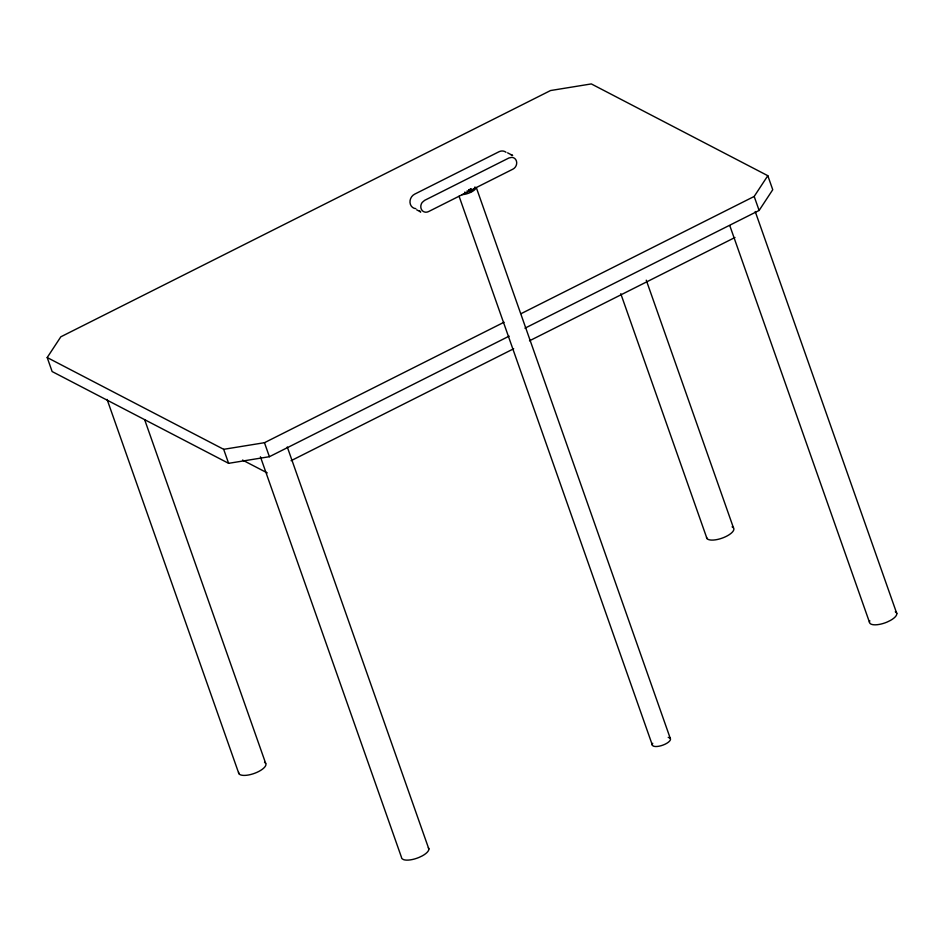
<?xml version="1.0" encoding="UTF-8"?>
<svg xmlns="http://www.w3.org/2000/svg" width="944" height="944" viewBox="0 0 944 944"><rect width="100%" height="100%" fill="white"/><g stroke="black" fill="none" stroke-linecap="round" stroke-linejoin="round"><path stroke-width="1.42" d="M469.357 191.054L470.23 188.977L472.083 189.685L512.887 169.165A6.384 5.605 -62.5 0 0 516.687 162.368A6.384 5.605 -62.5 0 0 511.931 157.353L508.946 157.967L424.599 200.376L422.145 202.488A6.396 5.617 -62.5 0 0 421.826 210.075A6.396 5.617 -62.5 0 0 428.552 211.586L469.357 191.054L466.997 190.971M470.171 191.703L469.546 189.921L471.268 189.048L471.894 190.83L471.162 191.632L469.451 191.337M509.17 336.135L269.394 456.707L228.613 463.327L52.132 371.547L47.2 357.54L60.829 336.807L550.541 90.541L591.322 83.922L767.814 175.702L772.747 189.709L759.118 210.453L524.958 328.193M521.171 313.62L754.185 196.446L767.814 175.702M474.997 186.959L473.959 189.461M47.2 357.54L223.681 449.32L264.462 442.701L504.061 322.223M291.082 460.696L513.689 348.761M529.501 340.808L734.975 237.487M470.702 190.122L472.083 189.685M464.66 192.151L466.891 193.013M468.79 189.827L469.404 189.862M468.932 189.85L469.546 189.921M511.2 154.899L512.663 155.465L507.612 152.845M416.693 209.839L420.764 211.963L419.49 211.043L420.045 211.468M242.549 460.07L267.246 472.909M895.278 611.783L896.175 612.302A14.384 5.322 -19.4 0 1 890.499 620.397L887.266 621.99A14.384 5.322 -19.4 0 1 869.766 620.68M754.185 196.446L759.118 210.453M755.224 211.527L896.8 613.553M729.842 225.758L869.459 622.226M646.262 280.179L733.453 527.79M620.774 293.714L706.985 538.552M476.46 187.998L670.311 738.491M459.067 196.222L652.434 745.323M287.283 446.984L428.859 849.01M264.462 442.701L269.394 456.707M260.414 456.766L401.507 857.4A14.384 5.322 -19.4 0 0 402.038 858.686L403.466 859.595A14.384 5.322 -19.4 0 0 418.971 857.447L422.251 855.889A14.384 5.322 -19.4 0 0 428.328 847.724M223.681 449.32L228.613 463.327M144.68 419.761L265.677 763.366M107.085 399.406L238.867 773.608M264.521 762.327A14.384 5.322 -19.4 0 1 255.01 773.148A14.384 5.322 -19.4 0 1 238.62 772.227M732.107 526.846A14.384 5.322 -19.4 0 1 723.706 537.537A14.384 5.322 -19.4 0 1 706.537 537.23M415.856 208.671A7.847 6.891 -62.5 0 1 410.003 202.512A7.847 6.891 -62.5 0 1 414.652 194.157L498.987 151.748A7.847 6.891 -62.5 0 1 505.984 152.267M668.21 737.394A9.593 3.54 -19.4 0 1 663.195 745.017A9.593 3.54 -19.4 0 1 652.729 743.306M476.13 187.526A9.593 3.54 -19.4 0 1 461.994 194.641"/></g></svg>
